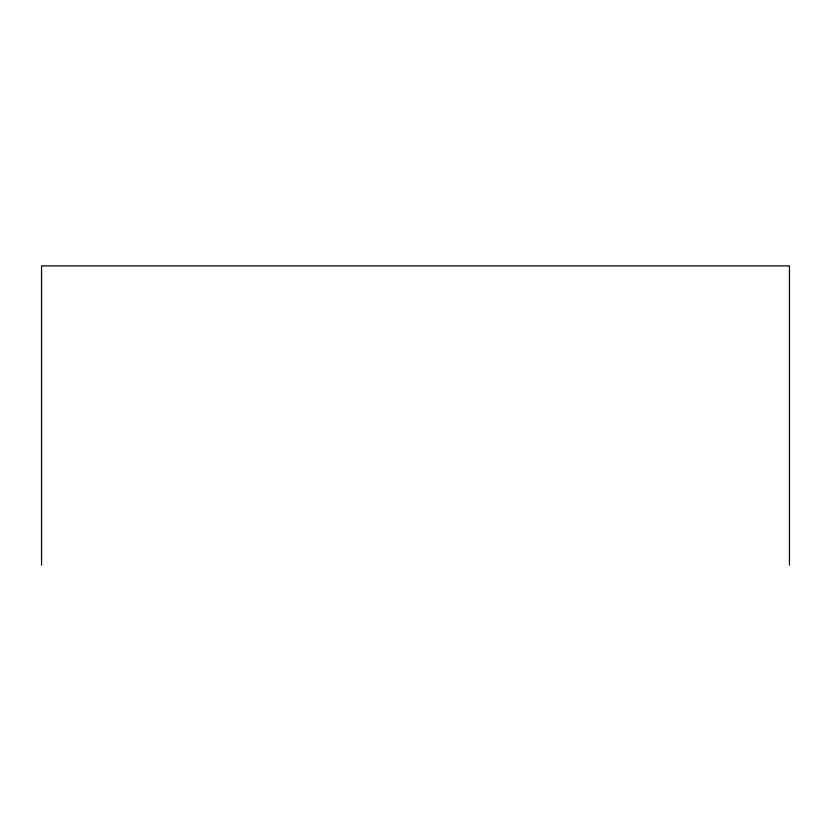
<?xml version="1.0" encoding="UTF-8"?>
<svg xmlns="http://www.w3.org/2000/svg" width="831" height="831" viewBox="0 0 831 831"><rect width="100%" height="100%" fill="white"/><g stroke="black" fill="none" stroke-linecap="round" stroke-linejoin="round"><path stroke-width="1.25" d="M789.45 565.09L789.45 265.91L41.55 265.91L41.55 565.09"/></g></svg>
